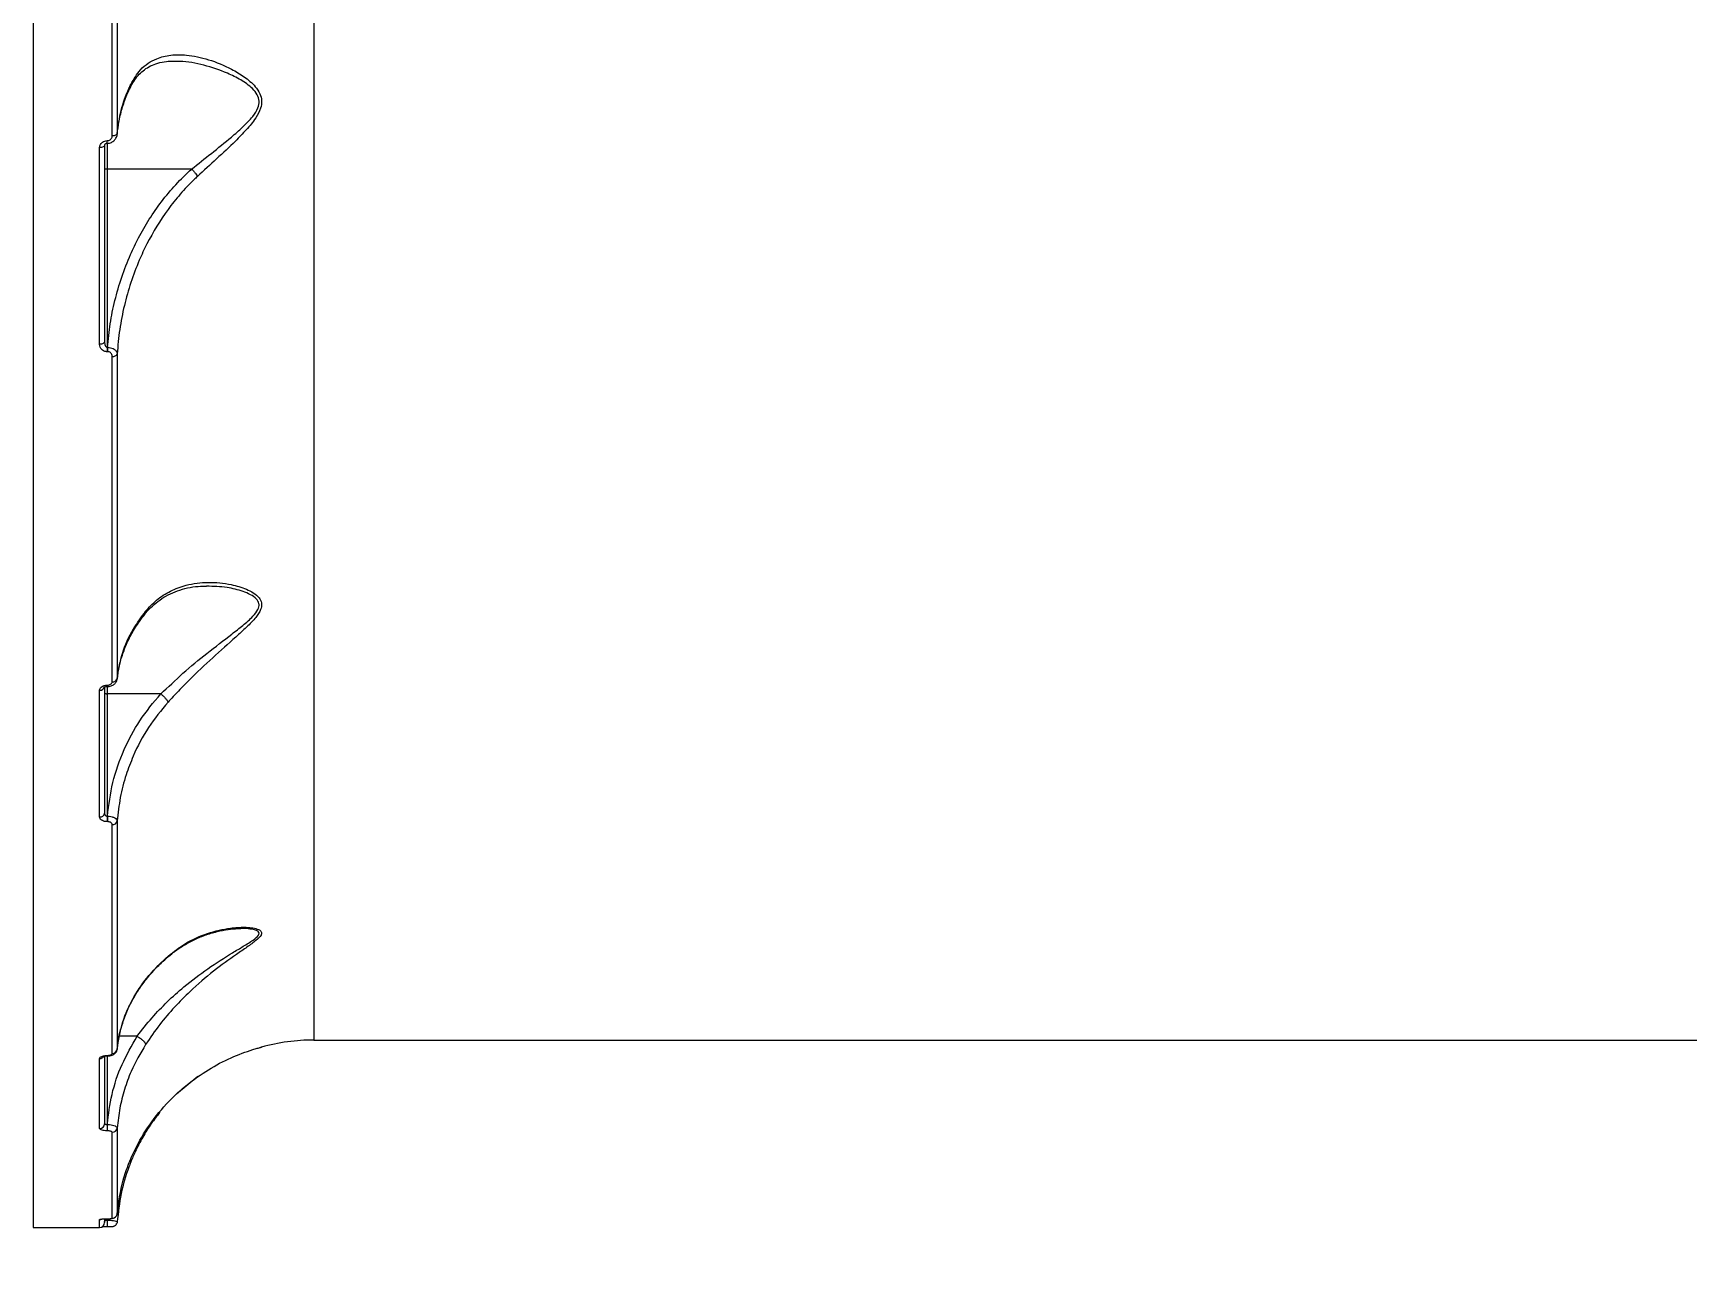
# Model space of a CAD drawing. Header units: millimetres. Extents: x -8327 to 9087, y -6583 to 5996.
# Drawn here: x -799 to -463.6, y 2234.5 to 2485.1 of the extents above; entities that cross this region are included whole.
import ezdxf

# ---------------------------------------------------------------- set-up
doc = ezdxf.new("R2010")
doc.units = ezdxf.units.MM
doc.layers.add('DIKOM_ОБЪЕКТ', color=7, linetype='Continuous')
doc.layers.add('DIKOM_РАЗМЕР_ОБЪЕКТА', color=7, linetype='Continuous')
doc.styles.add('style1', font='arial.ttf', dxfattribs={"width": 0.8})
doc.dimstyles.new('1-50', dxfattribs={"dimtxt": 300, "dimasz": 200, "dimexe": 100, "dimexo": 0, "dimgap": 100, "dimtad": 1, "dimtxsty": 'style1', "dimcen": 200, "dimclrd": 7, "dimclre": 7, "dimclrt": 7, "dimadec": 1, "dimazin": 2, "dimtfac": 1, "dimtmove": 0, "dimatfit": 2, "dimfxl": 0, "dimlwd": 25, "dimlwe": 18, "dimarcsym": 0})

# ---------------------------------------------------------------- blocks, each defined once
blk = doc.blocks.new('*D10')
at = {"layer": 'Defpoints', "color": 0, "transparency": 16777216}
for p in [(-465.57, 4500.84), (-6842.48, -4044.98), (-465.57, -4044.98)]:
    blk.add_point(p, dxfattribs=at)
at = {"layer": 'DIKOM_РАЗМЕР_ОБЪЕКТА', "color": 7, "lineweight": 18, "transparency": 16777216}
for p, q in [((-465.57, 4500.84), (-6942.48, 4500.84)), ((-465.57, -4044.98), (-6942.48, -4044.98))]:
    blk.add_line(p, q, dxfattribs=at)
at = {"layer": 'DIKOM_РАЗМЕР_ОБЪЕКТА', "color": 7, "lineweight": 25, "transparency": 16777216}
blk.add_line((-6842.48, 4300.84), (-6842.48, -3844.98), dxfattribs=at)
at = {"layer": 'DIKOM_РАЗМЕР_ОБЪЕКТА', "color": 7, "transparency": 16777216}
for points in [[(-6875.82, 4300.84), (-6809.15, 4300.84), (-6842.48, 4500.84)], [(-6875.82, -3844.98), (-6809.15, -3844.98), (-6842.48, -4044.98)]]:
    blk.add_solid(points, dxfattribs=at)
at = {"layer": 'DIKOM_РАЗМЕР_ОБЪЕКТА', "color": 7, "transparency": 16777216, "insert": (-7095.66, 227.93), "char_height": 300, "attachment_point": 5, "rotation": 90, "style": 'style1'}
blk.add_mtext('8550', dxfattribs=at)

msp = doc.modelspace()

# ---------------------------------------------------------------- linework, layer by layer
at = {"layer": 'DIKOM_ОБЪЕКТ', "color": 7, "linetype": 'Continuous', "lineweight": 15}
for p, q in [((-799.039, 2661.926), (-799.039, 2242.928)), ((-742.089, 2601.081), (-742.089, 2280.929)), ((-782.98, 2464.295), (-782.98, 2528.617)), ((-781.982, 2528.913), (-781.982, 2464.734)), ((-785.539, 2422.043), (-785.539, 2461.907)), ((-784.539, 2462.385), (-784.539, 2422.617)), ((-784.039, 2463.323), (-784.007, 2463.323)), ((-784.039, 2462.798), (-784.039, 2463.323)), ((-784.039, 2462.798), (-784.007, 2462.798)), ((-784.039, 2462.782), (-784.039, 2457.576)), ((-784.007, 2462.798), (-784.007, 2463.323)), ((-766.879, 2457.576), (-784.039, 2457.576)), ((-784.039, 2457.576), (-784.039, 2421.421)), ((-784.039, 2421.421), (-783.936, 2421.421)), ((-784.039, 2421.421), (-784.039, 2420.522)), ((-783.936, 2420.522), (-784.039, 2420.522)), ((-783.936, 2421.421), (-783.936, 2420.522)), ((-782.98, 2353.579), (-782.98, 2419.556)), ((-781.982, 2420.093), (-781.982, 2354.262)), ((-781.932, 2354.166), (-781.856, 2354.824)), ((-785.539, 2326.167), (-785.539, 2351.887)), ((-784.539, 2352.628), (-784.539, 2326.969)), ((-784.039, 2352.9), (-783.984, 2352.9)), ((-784.039, 2352.638), (-784.039, 2352.9)), ((-784.039, 2352.638), (-783.984, 2352.638)), ((-784.039, 2352.629), (-784.039, 2351.158)), ((-773.152, 2351.158), (-784.039, 2351.158)), ((-784.039, 2351.158), (-784.039, 2326.357)), ((-783.984, 2352.638), (-783.984, 2352.9)), ((-784.039, 2326.357), (-783.96, 2326.357)), ((-784.039, 2326.357), (-784.039, 2325.227)), ((-783.96, 2325.227), (-784.039, 2325.227)), ((-783.96, 2326.357), (-783.96, 2325.227)), ((-782.98, 2278.229), (-782.98, 2324.617)), ((-781.982, 2325.364), (-781.982, 2279.078)), ((-777.925, 2281.699), (-781.554, 2281.699)), ((-742.089, 2280.929), (-371.989, 2280.929)), ((-784.539, 2277.56), (-784.539, 2263.942)), ((-784.039, 2277.818), (-783.96, 2277.818)), ((-784.039, 2277.735), (-784.039, 2277.818)), ((-784.039, 2277.735), (-783.96, 2277.735)), ((-784.039, 2277.735), (-784.039, 2263.817)), ((-783.96, 2277.735), (-783.96, 2277.818)), ((-785.539, 2262.99), (-785.539, 2277.192)), ((-765.63, 2273.512), (-769.953, 2269.96)), ((-784.039, 2263.817), (-783.984, 2263.817)), ((-784.039, 2263.817), (-784.039, 2262.534)), ((-783.984, 2262.534), (-784.039, 2262.534)), ((-783.984, 2263.817), (-783.984, 2262.534)), ((-782.98, 2244.801), (-782.98, 2262.231)), ((-781.982, 2263.115), (-781.982, 2245.724)), ((-785.539, 2242.928), (-785.539, 2244.525)), ((-784.539, 2244.507), (-784.539, 2243.928)), ((-784.039, 2244.691), (-783.936, 2244.691)), ((-784.039, 2244.687), (-784.039, 2244.691)), ((-784.039, 2244.687), (-783.936, 2244.687)), ((-784.039, 2244.686), (-784.039, 2244.432)), ((-784.039, 2244.432), (-784.007, 2244.432)), ((-784.039, 2244.432), (-784.039, 2243.097)), ((-784.007, 2244.432), (-783.971, 2244.685)), ((-784.007, 2244.432), (-784.007, 2243.097)), ((-783.936, 2244.687), (-783.936, 2244.691)), ((-799.039, 2242.928), (-785.539, 2242.928)), ((-784.039, 2243.097), (-784.007, 2243.097))]:
    msp.add_line(p, q, dxfattribs=at)
at = {"layer": 'DIKOM_ОБЪЕКТ', "color": 7, "linetype": 'Continuous', "lineweight": 15, "flags": 128}
for points in [[(-784.539, 2462.385), (-784.559, 2462.292), (-784.616, 2462.202), (-784.708, 2462.12), (-784.832, 2462.047), (-784.984, 2461.987), (-785.157, 2461.943), (-785.344, 2461.916), (-785.539, 2461.907)], [(-781.982, 2464.734), (-782.013, 2464.647), (-782.078, 2464.564), (-782.174, 2464.488), (-782.299, 2464.422), (-782.447, 2464.368), (-782.614, 2464.328), (-782.793, 2464.304), (-782.98, 2464.295)], [(-784.539, 2457.738), (-784.53, 2457.706), (-784.501, 2457.676), (-784.455, 2457.648), (-784.393, 2457.623), (-784.317, 2457.603), (-784.231, 2457.588), (-784.137, 2457.579), (-784.039, 2457.576)], [(-784.539, 2422.617), (-784.559, 2422.505), (-784.616, 2422.397), (-784.708, 2422.298), (-784.832, 2422.211), (-784.984, 2422.14), (-785.157, 2422.087), (-785.344, 2422.054), (-785.539, 2422.043)], [(-784.539, 2351.32), (-784.53, 2351.289), (-784.501, 2351.258), (-784.455, 2351.23), (-784.393, 2351.206), (-784.317, 2351.186), (-784.231, 2351.17), (-784.137, 2351.161), (-784.039, 2351.158)], [(-781.982, 2244.056), (-782.013, 2243.872), (-782.072, 2243.71)]]:
    msp.add_lwpolyline(points, dxfattribs=at)
at = {"layer": 'DIKOM_ОБЪЕКТ', "color": 7, "linetype": 'Continuous', "lineweight": 15}
for centre, radius, start, end in [((-782.83, 2420.473), 0.929, 260.74518, 335.8694), ((-785.426, 2352.78), 0.9, 262.77548, 350.27046), ((-782.876, 2354.498), 0.925, 263.59398, 345.18438), ((-785.45, 2327.08), 0.917, 264.41458, 353.03487), ((-782.9, 2325.551), 0.937, 265.16143, 348.48626), ((-742.089, 2240.928), 40, 90, 105.40224), ((-785.528, 2278.22), 1.028, 269.35787, 322.16872), ((-782.944, 2279.197), 0.969, 267.87164, 352.94406), ((-785.516, 2263.967), 0.977, 268.63588, 358.56566), ((-782.959, 2263.213), 0.982, 268.81916, 354.30664), ((-785.537, 2245.518), 0.993, 269.88819, 294.66179), ((-785.539, 2243.928), 1, 270, 0), ((-782.978, 2245.8), 0.999, 269.90601, 355.64235)]:
    msp.add_arc(centre, radius, start, end, dxfattribs=at)
for points, knots in [([(-779.279, 2474.176), (-779.251, 2474.239), (-779.004, 2474.805), (-778.416, 2475.695), (-777.509, 2476.839), (-776.44, 2477.779), (-775.208, 2478.521), (-773.714, 2479.087), (-772.117, 2479.43), (-770.954, 2479.453), (-770.42, 2479.464)], [0, 0, 0, 0, 0.0148755, 0.134947, 0.2626078, 0.3977593, 0.541984, 0.6955328, 0.8603759, 1, 1, 1, 1]), ([(-779.224, 2474.73), (-778.606, 2475.794), (-777.603, 2477.519), (-775.734, 2479.075), (-773.72, 2480.16), (-771.125, 2480.781), (-767.599, 2480.772), (-763.424, 2479.883), (-759.429, 2478.262), (-756.203, 2476.346), (-754.188, 2474.682), (-752.996, 2472.962), (-752.585, 2471.43), (-752.848, 2469.693), (-753.952, 2467.671), (-755.779, 2465.486), (-758.471, 2462.748), (-761.844, 2459.603), (-764.405, 2457.257), (-765.697, 2456.072)], [0, 0, 0, 0, 0.0742577, 0.1205071, 0.1678176, 0.2375795, 0.3094454, 0.4056708, 0.5047061, 0.5602508, 0.6168547, 0.6484776, 0.6753895, 0.7024617, 0.7386885, 0.7871122, 0.8368194, 0.917655, 1, 1, 1, 1]), ([(-766.879, 2457.576), (-765.55, 2458.629), (-762.87, 2460.751), (-759.358, 2463.557), (-756.509, 2466.031), (-754.593, 2467.965), (-753.396, 2469.798), (-753.107, 2471.376), (-753.554, 2472.751), (-754.814, 2474.261), (-756.921, 2475.711), (-760.264, 2477.365), (-764.446, 2478.72), (-768.108, 2479.451), (-770.029, 2479.378), (-770.427, 2479.363)], [0, 0, 0, 0, 0.1151996, 0.232265, 0.2999308, 0.3687207, 0.4168206, 0.4516252, 0.4864101, 0.5286254, 0.6057411, 0.6850495, 0.8225235, 0.9632587, 1, 1, 1, 1]), ([(-781.982, 2464.734), (-781.763, 2466.32), (-781.334, 2469.432), (-780.148, 2472.742), (-779.351, 2474.457), (-779.224, 2474.73)], [0, 0, 0, 0, 0.46653848, 0.91501866, 1, 1, 1, 1]), ([(-781.974, 2464.616), (-781.971, 2464.7), (-781.929, 2465.737), (-781.56, 2467.718), (-780.818, 2470.527), (-780.034, 2472.691), (-779.412, 2473.884), (-779.254, 2474.186)], [0, 0, 0, 0, 0.02556769, 0.31770585, 0.60985391, 0.90119687, 1, 1, 1, 1]), ([(-779.224, 2474.73), (-779.22, 2474.711), (-779.193, 2474.541), (-779.183, 2474.345), (-779.28, 2474.224), (-779.292, 2474.209)], [0, 0, 0, 0, 0.1052157, 0.8930496, 1, 1, 1, 1]), ([(-785.539, 2461.907), (-785.527, 2462.042), (-785.502, 2462.331), (-785.289, 2462.733), (-784.95, 2463.061), (-784.52, 2463.28), (-784.2, 2463.309), (-784.039, 2463.323)], [0, 0, 0, 0, 0.1890252, 0.4045598, 0.6068683, 0.8033826, 1, 1, 1, 1]), ([(-784.521, 2462.414), (-784.519, 2462.462), (-784.515, 2462.548), (-784.408, 2462.673), (-784.278, 2462.753), (-784.146, 2462.793), (-784.027, 2462.802), (-783.958, 2462.792), (-783.928, 2462.788)], [0, 0, 0, 0, 0.3052331, 0.5392609, 0.6957465, 0.8158454, 0.9217069, 1, 1, 1, 1]), ([(-784.007, 2463.323), (-783.898, 2463.333), (-783.68, 2463.353), (-783.387, 2463.503), (-783.154, 2463.727), (-783.006, 2464.003), (-782.988, 2464.203), (-782.98, 2464.295)], [0, 0, 0, 0, 0.1952127, 0.3901446, 0.5933275, 0.8111047, 1, 1, 1, 1]), ([(-784.006, 2462.811), (-783.962, 2462.807), (-783.675, 2462.783), (-783.143, 2462.949), (-782.513, 2463.363), (-782.11, 2463.995), (-781.932, 2464.51), (-781.982, 2464.763), (-781.983, 2464.769)], [0, 0, 0, 0, 0.0419772, 0.2718143, 0.5073305, 0.7485718, 0.9944046, 1, 1, 1, 1]), ([(-783.936, 2421.421), (-783.781, 2423.012), (-783.47, 2426.194), (-782.492, 2430.946), (-781.13, 2435.653), (-779.481, 2439.898), (-777.596, 2443.813), (-775.525, 2447.404), (-773.012, 2451.012), (-770.169, 2454.457), (-767.974, 2456.536), (-766.876, 2457.575)], [0, 0, 0, 0, 0.1183259, 0.2366504, 0.3581407, 0.4796244, 0.5712569, 0.6768283, 0.7823871, 0.8912054, 1, 1, 1, 1]), ([(-765.697, 2456.072), (-765.94, 2455.845), (-767.163, 2454.703), (-769.228, 2452.512), (-772.595, 2448.284), (-775.35, 2443.763), (-777.704, 2438.737), (-779.277, 2434.571), (-780.6, 2429.868), (-781.555, 2425.034), (-781.84, 2421.74), (-781.982, 2420.093)], [0, 0, 0, 0, 0.024298, 0.12225, 0.2202183, 0.4215161, 0.5118881, 0.632238, 0.7525913, 0.8762938, 1, 1, 1, 1]), ([(-766.876, 2457.575), (-766.876, 2457.575), (-766.877, 2457.576), (-766.878, 2457.576), (-766.879, 2457.576), (-766.879, 2457.576)], [0, 0, 0, 0, 0.32753033, 0.70803449, 1, 1, 1, 1]), ([(-766.876, 2457.575), (-766.722, 2457.413), (-766.413, 2457.088), (-766.039, 2456.61), (-765.813, 2456.275), (-765.724, 2456.12), (-765.697, 2456.072)], [0, 0, 0, 0, 0.325242, 0.650492, 0.8925725, 1, 1, 1, 1]), ([(-784.039, 2420.522), (-784.109, 2420.525), (-784.352, 2420.535), (-784.747, 2420.671), (-785.156, 2420.984), (-785.472, 2421.452), (-785.516, 2421.834), (-785.539, 2422.043)], [0, 0, 0, 0, 0.0796222, 0.2757362, 0.4707282, 0.7105611, 1, 1, 1, 1]), ([(-784.539, 2422.617), (-784.532, 2422.455), (-784.519, 2422.169), (-784.421, 2421.809), (-784.307, 2421.589), (-784.2, 2421.479), (-784.119, 2421.429), (-784.063, 2421.424), (-784.039, 2421.421)], [0, 0, 0, 0, 0.351032, 0.6183179, 0.8028532, 0.8792877, 0.9491873, 1, 1, 1, 1]), ([(-783.936, 2421.421), (-783.843, 2421.416), (-783.538, 2421.397), (-783.045, 2421.275), (-782.52, 2421.01), (-782.133, 2420.636), (-781.996, 2420.306), (-781.984, 2420.122), (-781.982, 2420.093)], [0, 0, 0, 0, 0.089178, 0.2936525, 0.4895931, 0.716373, 0.954576, 1, 1, 1, 1]), ([(-782.98, 2419.556), (-782.996, 2419.695), (-783.024, 2419.941), (-783.229, 2420.238), (-783.486, 2420.43), (-783.736, 2420.513), (-783.89, 2420.52), (-783.936, 2420.522)], [0, 0, 0, 0, 0.30257415, 0.53468637, 0.72550367, 0.91708386, 1, 1, 1, 1]), ([(-776.312, 2367.366), (-776.258, 2367.437), (-775.802, 2368.047), (-774.814, 2369.005), (-773.323, 2370.241), (-771.635, 2371.266), (-769.772, 2372.087), (-767.716, 2372.647), (-765.719, 2372.974), (-764.404, 2372.981), (-763.837, 2372.984)], [0, 0, 0, 0, 0.01649266, 0.14099795, 0.27368002, 0.41507235, 0.56438282, 0.71963207, 0.87910774, 1, 1, 1, 1]), ([(-776.215, 2367.893), (-775.499, 2368.678), (-773.962, 2370.364), (-771.173, 2372.097), (-767.666, 2373.393), (-763.499, 2373.904), (-759.313, 2373.506), (-756.22, 2372.602), (-754.322, 2371.644), (-753.193, 2370.737), (-752.752, 2369.886), (-752.649, 2369.067), (-752.843, 2368.074), (-753.926, 2366.472), (-755.727, 2364.641), (-758.673, 2361.972), (-762.659, 2358.48), (-766.582, 2354.77), (-769.59, 2351.708), (-770.975, 2350.198), (-771.671, 2349.439)], [0, 0, 0, 0, 0.0590563, 0.12677, 0.1965291, 0.2899968, 0.386194, 0.4527695, 0.4864317, 0.520906, 0.5489129, 0.5542513, 0.5800463, 0.6152122, 0.6617343, 0.7094942, 0.8061419, 0.905604, 0.9525546, 1, 1, 1, 1]), ([(-773.149, 2351.157), (-773.149, 2351.158), (-771.622, 2352.467), (-768.696, 2355.422), (-763.736, 2359.413), (-759.597, 2362.581), (-756.453, 2365.028), (-754.565, 2366.662), (-753.39, 2368.123), (-753.177, 2369.028), (-753.286, 2369.759), (-753.76, 2370.515), (-754.943, 2371.301), (-756.937, 2372.124), (-759.951, 2372.86), (-762.461, 2372.924), (-763.849, 2372.959)], [0, 0, 0, 0, 0.0000252, 0.1384123, 0.280475, 0.426236, 0.4932203, 0.5613203, 0.6094228, 0.6436072, 0.6506687, 0.6882196, 0.7352085, 0.7840665, 0.8806202, 1, 1, 1, 1]), ([(-781.982, 2354.262), (-781.704, 2355.964), (-781.139, 2359.415), (-779.061, 2364.01), (-777.074, 2366.721), (-776.215, 2367.893)], [0, 0, 0, 0, 0.355858, 0.7214801, 1, 1, 1, 1]), ([(-781.856, 2354.824), (-781.825, 2355.128), (-781.706, 2356.306), (-781.177, 2358.34), (-780.275, 2360.907), (-779.038, 2363.414), (-777.719, 2365.584), (-776.694, 2366.863), (-776.286, 2367.372)], [0, 0, 0, 0, 0.0691861, 0.2674396, 0.4669345, 0.6671526, 0.8674616, 1, 1, 1, 1]), ([(-776.215, 2367.893), (-776.215, 2367.867), (-776.216, 2367.764), (-776.24, 2367.59), (-776.328, 2367.489), (-776.374, 2367.438)], [0, 0, 0, 0, 0.1436801, 0.5623413, 1, 1, 1, 1]), ([(-785.539, 2351.887), (-785.523, 2352.001), (-785.49, 2352.228), (-785.231, 2352.532), (-784.85, 2352.761), (-784.428, 2352.883), (-784.15, 2352.895), (-784.039, 2352.9)], [0, 0, 0, 0, 0.2150128, 0.4299595, 0.6447056, 0.8591829, 1, 1, 1, 1]), ([(-784.574, 2352.487), (-784.575, 2352.487), (-784.576, 2352.487), (-784.51, 2352.536), (-784.393, 2352.586), (-784.229, 2352.63), (-784.102, 2352.634), (-784.039, 2352.637)], [0, 0, 0, 0, 0.1890058, 0.3908403, 0.5815688, 0.7926327, 1, 1, 1, 1]), ([(-783.985, 2352.638), (-783.985, 2352.638), (-783.734, 2352.575), (-783.216, 2352.745), (-782.59, 2353.04), (-782.176, 2353.523), (-781.976, 2353.97), (-782.001, 2354.233), (-782.008, 2354.306)], [0, 0, 0, 0, 0.0003297, 0.2599513, 0.5046001, 0.7217877, 0.9226953, 1, 1, 1, 1]), ([(-783.984, 2352.9), (-783.91, 2352.903), (-783.722, 2352.912), (-783.44, 2352.993), (-783.185, 2353.147), (-783.013, 2353.35), (-782.991, 2353.503), (-782.98, 2353.579)], [0, 0, 0, 0, 0.1422581, 0.3570329, 0.5715311, 0.7856965, 1, 1, 1, 1]), ([(-783.96, 2326.357), (-783.669, 2328.632), (-783.08, 2333.24), (-780.76, 2339.75), (-777.542, 2345.869), (-774.627, 2349.38), (-773.152, 2351.158)], [0, 0, 0, 0, 0.2516516, 0.5098606, 0.7518713, 1, 1, 1, 1]), ([(-773.152, 2351.158), (-773.151, 2351.158), (-773.151, 2351.158), (-773.15, 2351.158), (-773.149, 2351.157), (-773.149, 2351.157)], [0, 0, 0, 0, 0.4811891, 0.8744832, 1, 1, 1, 1]), ([(-773.149, 2351.157), (-772.979, 2351.011), (-772.639, 2350.719), (-772.185, 2350.237), (-771.88, 2349.84), (-771.729, 2349.583), (-771.686, 2349.476), (-771.671, 2349.439)], [0, 0, 0, 0, 0.2488223, 0.4976063, 0.7463735, 0.9126794, 1, 1, 1, 1]), ([(-771.671, 2349.439), (-773.043, 2347.771), (-775.821, 2344.392), (-778.488, 2339.319), (-780.303, 2334.522), (-781.467, 2330.115), (-781.81, 2326.954), (-781.982, 2325.364)], [0, 0, 0, 0, 0.2398785, 0.4858801, 0.6394249, 0.8185521, 1, 1, 1, 1]), ([(-784.039, 2325.227), (-784.126, 2325.23), (-784.383, 2325.238), (-784.801, 2325.335), (-785.207, 2325.547), (-785.486, 2325.837), (-785.522, 2326.057), (-785.539, 2326.167)], [0, 0, 0, 0, 0.1083187, 0.3204249, 0.5430709, 0.7715656, 1, 1, 1, 1]), ([(-784.539, 2326.969), (-784.534, 2326.898), (-784.522, 2326.759), (-784.434, 2326.573), (-784.309, 2326.441), (-784.197, 2326.385), (-784.112, 2326.361), (-784.069, 2326.359), (-784.039, 2326.357)], [0, 0, 0, 0, 0.2553465, 0.498906, 0.7166322, 0.8616137, 0.90697, 1, 1, 1, 1]), ([(-783.96, 2326.357), (-783.843, 2326.35), (-783.507, 2326.33), (-782.964, 2326.215), (-782.431, 2325.991), (-782.06, 2325.692), (-782.008, 2325.473), (-781.982, 2325.364)], [0, 0, 0, 0, 0.1131923, 0.3259399, 0.5479745, 0.7754558, 1, 1, 1, 1]), ([(-782.98, 2324.617), (-782.991, 2324.688), (-783.014, 2324.831), (-783.196, 2325.02), (-783.461, 2325.156), (-783.733, 2325.219), (-783.901, 2325.225), (-783.96, 2325.227)], [0, 0, 0, 0, 0.22881891, 0.45786537, 0.67847776, 0.88831642, 1, 1, 1, 1]), ([(-777.918, 2281.697), (-777.918, 2281.698), (-777.002, 2282.98), (-775.052, 2285.386), (-771.838, 2288.753), (-768.053, 2292.139), (-763.576, 2295.519), (-759.459, 2298.12), (-756.365, 2299.96), (-754.462, 2301.122), (-753.464, 2301.941), (-753.184, 2302.473), (-753.213, 2302.727), (-753.496, 2303.043), (-754.14, 2303.326), (-755.391, 2303.5), (-756.362, 2303.588), (-756.906, 2303.549), (-756.923, 2303.548)], [0, 0, 0, 0, 0.0000492, 0.1133949, 0.2167843, 0.3226768, 0.4689935, 0.6190568, 0.686977, 0.7560377, 0.8111159, 0.822977, 0.8536427, 0.8628295, 0.9028276, 0.9500644, 0.9984188, 1, 1, 1, 1]), ([(-771.671, 2297.961), (-770.498, 2298.867), (-767.941, 2300.84), (-763.621, 2302.708), (-759.545, 2303.663), (-756.564, 2303.85), (-754.74, 2303.736), (-753.555, 2303.495), (-752.748, 2303.07), (-752.631, 2302.585), (-752.918, 2301.942), (-753.825, 2301.064), (-755.643, 2299.774), (-758.543, 2297.795), (-762.493, 2294.951), (-766.753, 2291.317), (-770.398, 2287.625), (-773.503, 2284.008), (-775.287, 2281.403), (-776.215, 2280.048)], [0, 0, 0, 0, 0.0790191, 0.1721794, 0.2680582, 0.3287283, 0.3610579, 0.3938998, 0.4223309, 0.4513193, 0.4599433, 0.4989928, 0.5446052, 0.5914345, 0.6876211, 0.7865801, 0.8546753, 0.9244457, 1, 1, 1, 1]), ([(-771.795, 2297.672), (-771.409, 2298.009), (-770.397, 2298.893), (-768.633, 2300.075), (-766.493, 2301.261), (-764.182, 2302.229), (-761.797, 2302.947), (-759.531, 2303.379), (-757.916, 2303.549), (-757.108, 2303.54), (-756.921, 2303.538)], [0, 0, 0, 0, 0.0842159, 0.2205509, 0.3651113, 0.5171255, 0.6771557, 0.8240149, 0.9590939, 1, 1, 1, 1]), ([(-781.982, 2279.078), (-781.698, 2280.884), (-781.12, 2284.549), (-778.804, 2289.568), (-775.701, 2294.13), (-773.025, 2296.674), (-771.671, 2297.961)], [0, 0, 0, 0, 0.2625654, 0.5326652, 0.7636479, 1, 1, 1, 1]), ([(-781.031, 2283.834), (-780.804, 2284.561), (-780.296, 2286.188), (-779.139, 2288.643), (-777.651, 2291.174), (-775.873, 2293.579), (-773.95, 2295.768), (-772.495, 2297.08), (-771.819, 2297.69)], [0, 0, 0, 0, 0.1442134, 0.3228034, 0.5003853, 0.6752058, 0.8490296, 1, 1, 1, 1]), ([(-771.671, 2297.961), (-771.685, 2297.92), (-771.721, 2297.817), (-771.793, 2297.749), (-771.836, 2297.708)], [0, 0, 0, 0, 0.3970273, 1, 1, 1, 1]), ([(-783.984, 2263.817), (-783.729, 2265.862), (-783.212, 2270.002), (-781.181, 2276.071), (-779.017, 2279.811), (-777.925, 2281.699)], [0, 0, 0, 0, 0.3257278, 0.6596847, 1, 1, 1, 1]), ([(-781.951, 2279.033), (-781.907, 2279.549), (-781.783, 2280.984), (-781.457, 2282.591), (-781.09, 2283.661), (-781.031, 2283.834)], [0, 0, 0, 0, 0.3196375, 0.8898181, 1, 1, 1, 1]), ([(-777.925, 2281.699), (-777.923, 2281.699), (-777.921, 2281.699), (-777.919, 2281.698), (-777.918, 2281.697)], [0, 0, 0, 0, 0.6136261, 1, 1, 1, 1]), ([(-777.918, 2281.697), (-777.726, 2281.579), (-777.342, 2281.343), (-776.832, 2280.935), (-776.444, 2280.544), (-776.259, 2280.263), (-776.215, 2280.113), (-776.215, 2280.061), (-776.215, 2280.048)], [0, 0, 0, 0, 0.212698, 0.4253829, 0.6381177, 0.8508008, 0.961906, 1, 1, 1, 1]), ([(-785.539, 2277.192), (-785.529, 2277.247), (-785.506, 2277.371), (-785.303, 2277.548), (-784.964, 2277.698), (-784.528, 2277.799), (-784.202, 2277.812), (-784.039, 2277.818)], [0, 0, 0, 0, 0.1741864, 0.3895509, 0.5957958, 0.7978734, 1, 1, 1, 1]), ([(-784.755, 2277.61), (-784.756, 2277.609), (-784.765, 2277.602), (-784.726, 2277.627), (-784.631, 2277.661), (-784.455, 2277.704), (-784.245, 2277.732), (-784.099, 2277.732), (-784.039, 2277.731)], [0, 0, 0, 0, 0.0116199, 0.1901556, 0.3681291, 0.5947754, 0.8345863, 1, 1, 1, 1]), ([(-783.96, 2277.74), (-783.919, 2277.739), (-783.651, 2277.73), (-783.118, 2277.819), (-782.545, 2278.06), (-782.16, 2278.472), (-781.988, 2278.826), (-781.998, 2279.038), (-782.001, 2279.096)], [0, 0, 0, 0, 0.0432811, 0.2847294, 0.5764498, 0.7634087, 0.9348996, 1, 1, 1, 1]), ([(-783.96, 2277.818), (-783.852, 2277.822), (-783.638, 2277.831), (-783.351, 2277.897), (-783.131, 2277.995), (-783.001, 2278.111), (-782.986, 2278.193), (-782.98, 2278.229)], [0, 0, 0, 0, 0.20401474, 0.40805574, 0.61356728, 0.82653976, 1, 1, 1, 1]), ([(-776.215, 2280.048), (-777.264, 2278.251), (-778.972, 2275.324), (-780.551, 2270.924), (-781.543, 2267.094), (-781.834, 2264.458), (-781.982, 2263.115)], [0, 0, 0, 0, 0.34222245, 0.5572632, 0.77460003, 1, 1, 1, 1]), ([(-765.697, 2273.471), (-764.201, 2274.441), (-761.168, 2276.406), (-757.295, 2278.052), (-754.773, 2278.906), (-753.513, 2279.277), (-752.827, 2279.463), (-752.578, 2279.528), (-752.823, 2279.463), (-752.924, 2279.436)], [0, 0, 0, 0, 0.2775891, 0.5625872, 0.7137421, 0.7903368, 0.8693482, 0.945507, 1, 1, 1, 1]), ([(-781.982, 2245.724), (-781.673, 2248.013), (-781.205, 2251.474), (-779.64, 2255.982), (-777.838, 2259.974), (-775.08, 2264.459), (-771.667, 2268.441), (-768.449, 2271.418), (-766.614, 2272.787), (-765.697, 2273.471)], [0, 0, 0, 0, 0.2227153, 0.3367347, 0.4507469, 0.6310022, 0.8132741, 0.9066457, 1, 1, 1, 1]), ([(-773.3, 2266.288), (-773.905, 2265.534), (-775.172, 2263.953), (-776.844, 2261.235), (-778.23, 2258.581), (-778.93, 2256.885), (-779.224, 2256.174)], [0, 0, 0, 0, 0.2478979, 0.5192067, 0.7983964, 1, 1, 1, 1]), ([(-784.039, 2262.534), (-784.15, 2262.536), (-784.428, 2262.541), (-784.85, 2262.596), (-785.231, 2262.699), (-785.49, 2262.836), (-785.523, 2262.939), (-785.539, 2262.99)], [0, 0, 0, 0, 0.140819, 0.3552869, 0.5700529, 0.7849763, 1, 1, 1, 1]), ([(-784.539, 2263.942), (-784.534, 2263.928), (-784.523, 2263.9), (-784.437, 2263.862), (-784.31, 2263.834), (-784.169, 2263.819), (-784.076, 2263.818), (-784.039, 2263.817)], [0, 0, 0, 0, 0.2150525, 0.4300072, 0.6448106, 0.8592969, 1, 1, 1, 1]), ([(-783.984, 2263.817), (-783.836, 2263.809), (-783.462, 2263.789), (-782.898, 2263.693), (-782.391, 2263.532), (-782.048, 2263.33), (-782.004, 2263.187), (-781.982, 2263.115)], [0, 0, 0, 0, 0.1423784, 0.3572771, 0.5716954, 0.7857481, 1, 1, 1, 1]), ([(-782.98, 2262.231), (-782.991, 2262.265), (-783.013, 2262.333), (-783.185, 2262.423), (-783.44, 2262.492), (-783.722, 2262.528), (-783.91, 2262.532), (-783.984, 2262.534)], [0, 0, 0, 0, 0.2142591, 0.4284427, 0.6429346, 0.8577361, 1, 1, 1, 1]), ([(-779.224, 2256.174), (-779.351, 2255.842), (-780.148, 2253.764), (-781.334, 2249.753), (-781.763, 2245.98), (-781.982, 2244.056)], [0, 0, 0, 0, 0.0849884, 0.5334672, 1, 1, 1, 1]), ([(-779.224, 2256.174), (-779.22, 2256.182), (-779.194, 2256.25), (-779.192, 2256.359), (-779.305, 2256.486), (-779.336, 2256.521)], [0, 0, 0, 0, 0.0926411, 0.7478452, 1, 1, 1, 1]), ([(-785.539, 2244.525), (-785.539, 2244.528), (-785.535, 2244.55), (-785.452, 2244.588), (-785.199, 2244.633), (-784.866, 2244.665), (-784.475, 2244.687), (-784.185, 2244.69), (-784.039, 2244.691)], [0, 0, 0, 0, 0.039216, 0.2872119, 0.4951807, 0.6710046, 0.8352887, 1, 1, 1, 1]), ([(-785.164, 2244.618), (-785.164, 2244.618), (-785.162, 2244.619), (-785.068, 2244.636), (-784.854, 2244.659), (-784.509, 2244.68), (-784.167, 2244.689), (-783.98, 2244.686), (-783.92, 2244.685)], [0, 0, 0, 0, 0.0742098, 0.2264911, 0.4434244, 0.6948653, 0.9009516, 1, 1, 1, 1]), ([(-784.539, 2244.054), (-784.534, 2244.098), (-784.522, 2244.184), (-784.431, 2244.3), (-784.306, 2244.381), (-784.191, 2244.416), (-784.108, 2244.429), (-784.065, 2244.431), (-784.039, 2244.432)], [0, 0, 0, 0, 0.2685662, 0.522909, 0.7426709, 0.8690681, 0.9241819, 1, 1, 1, 1]), ([(-784.007, 2244.432), (-783.906, 2244.428), (-783.571, 2244.417), (-783.008, 2244.371), (-782.439, 2244.283), (-782.049, 2244.171), (-782.004, 2244.095), (-781.982, 2244.056)], [0, 0, 0, 0, 0.0942731, 0.3123033, 0.541184, 0.7714054, 1, 1, 1, 1]), ([(-783.936, 2244.688), (-783.92, 2244.687), (-783.777, 2244.686), (-783.5, 2244.695), (-783.132, 2244.722), (-782.874, 2244.76), (-782.591, 2244.849), (-782.327, 2245.007), (-782.111, 2245.268), (-781.991, 2245.522), (-781.996, 2245.685), (-781.997, 2245.726)], [0, 0, 0, 0, 0.016924, 0.1536866, 0.2948314, 0.484087, 0.5892676, 0.7106156, 0.8262651, 0.9556195, 1, 1, 1, 1]), ([(-783.936, 2244.691), (-783.842, 2244.692), (-783.653, 2244.694), (-783.401, 2244.708), (-783.191, 2244.728), (-783.034, 2244.758), (-782.982, 2244.784), (-782.98, 2244.799), (-782.98, 2244.801)], [0, 0, 0, 0, 0.1672891, 0.3344384, 0.5091201, 0.7130679, 0.957733, 1, 1, 1, 1]), ([(-785.068, 2243.084), (-784.959, 2243.087), (-784.723, 2243.093), (-784.319, 2243.097), (-784.065, 2243.096), (-783.988, 2243.096)], [0, 0, 0, 0, 0.3734928, 0.8105726, 1, 1, 1, 1]), ([(-784.006, 2243.097), (-783.898, 2243.097), (-783.662, 2243.098), (-783.328, 2243.104), (-783.088, 2243.112), (-782.948, 2243.122), (-782.84, 2243.134), (-782.696, 2243.164), (-782.493, 2243.242), (-782.248, 2243.413), (-782.134, 2243.606), (-782.072, 2243.71)], [0, 0, 0, 0, 0.1257102, 0.2730635, 0.4361832, 0.5414575, 0.6054841, 0.6583277, 0.7411282, 0.8602107, 1, 1, 1, 1])]:
    msp.add_open_spline(points, degree=3, knots=knots, dxfattribs=at)

# ---------------------------------------------------------------- dimensions: what is measured, and where the dimension line sits
at = {"layer": 'DIKOM_РАЗМЕР_ОБЪЕКТА'}
dim = msp.add_linear_dim(base=(-6842.485, -4044.984), p1=(-465.572, 4500.841), p2=(-465.572, -4044.984), angle=90, text='8550', dimstyle='1-50', dxfattribs=at)
dim.commit()
dim.dimension.update_dxf_attribs({"geometry": '*D10', "text_midpoint": (-6842.485, 227.928), "dimtype": 160})

doc.saveas('drawing.dxf')
